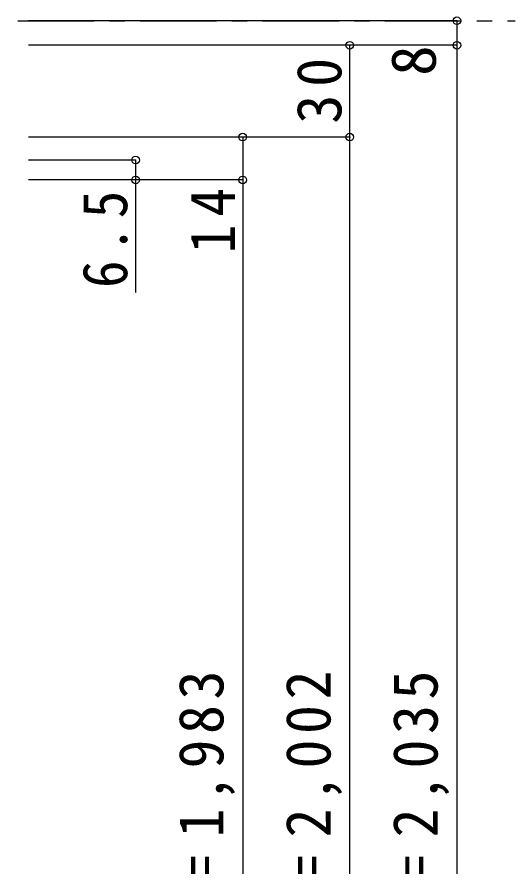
# Model space of a CAD drawing. Units: millimetres, scale not verified. Extents: x -973 to 977, y -718 to 696.
# Drawn here: x 321.4 to 484.2, y -328.8 to -51.2 of the extents above; entities that cross this region are included whole.
import ezdxf
from ezdxf.enums import TextEntityAlignment as Align

# ---------------------------------------------------------------- set-up
doc = ezdxf.new("R2010")
doc.units = ezdxf.units.MM
doc.header["$LTSCALE"] = 5
doc.header["$PDMODE"] = 32
doc.header["$PDSIZE"] = 2.5
doc.linetypes.add('CHAIN1', pattern=[8, 5, -1, 1, -1])
doc.layers.add('0-1_通り芯', color=4, linetype='CHAIN1')
doc.layers.add('0-B_寸法', color=7, linetype='Continuous')
doc.styles.add('ＭＳ ゴシック', font='')
doc.styles.get('ＭＳ ゴシック').set_extended_font_data('MS Gothic')

msp = doc.modelspace()

# ---------------------------------------------------------------- linework, layer by layer
at = {"layer": '0-1_通り芯'}
msp.add_line((81.653, -52.5), (484.153, -52.5), dxfattribs=at)
at = {"layer": '0-B_寸法', "color": 4}
for p, q in [((465.153, -52.5), (325.153, -52.5)), ((465.153, -52.5), (465.153, -60.5)), ((465.153, -60.5), (325.153, -60.5)), ((430.153, -552.5), (430.153, -60.5)), ((465.153, -60.5), (465.153, -567.5)), ((430.153, -90.5), (325.153, -90.5)), ((395.153, -90.5), (395.153, -547.5)), ((360.153, -98), (325.153, -98)), ((360.153, -98), (360.153, -141.304)), ((395.153, -104.5), (325.153, -104.5))]:
    msp.add_line(p, q, dxfattribs=at)
at = {"layer": '0-B_寸法'}
for p in [(465.153, -52.5), (430.153, -60.5), (465.153, -60.5), (395.153, -90.5), (430.153, -90.5), (360.153, -98), (360.153, -104.5), (395.153, -104.5)]:
    msp.add_point(p, dxfattribs=at)

# ---------------------------------------------------------------- texts
at = {"layer": '0-B_寸法', "style": 'ＭＳ ゴシック'}
msp.add_text('8', height=14.66, rotation=90, dxfattribs=at).set_placement((462.653, -70.5), align=Align.BOTTOM_LEFT)
at = {"layer": '0-B_寸法', "char_height": 14.66, "attachment_point": 7, "rotation": 90, "style": 'ＭＳ ゴシック'}
for s, insert in [('\\T1.27;\\W0.95;30', (427.653, -86.125)), ('\\T1.27;\\W0.95;14', (392.653, -128.572)), ('\\T1.27;\\W0.9;6.5', (357.653, -139.822)), ('\\T1.19;\\W0.95;ＤＨ＝1,983', (392.653, -387.25)), ('\\T1.19;\\W0.95;枠内＝2,002', (427.653, -387.25)), ('\\T1.19;\\W0.95;枠外＝2,035', (462.653, -387.25))]:
    msp.add_mtext(s, dxfattribs=dict(at, insert=insert))

doc.saveas('drawing.dxf')
